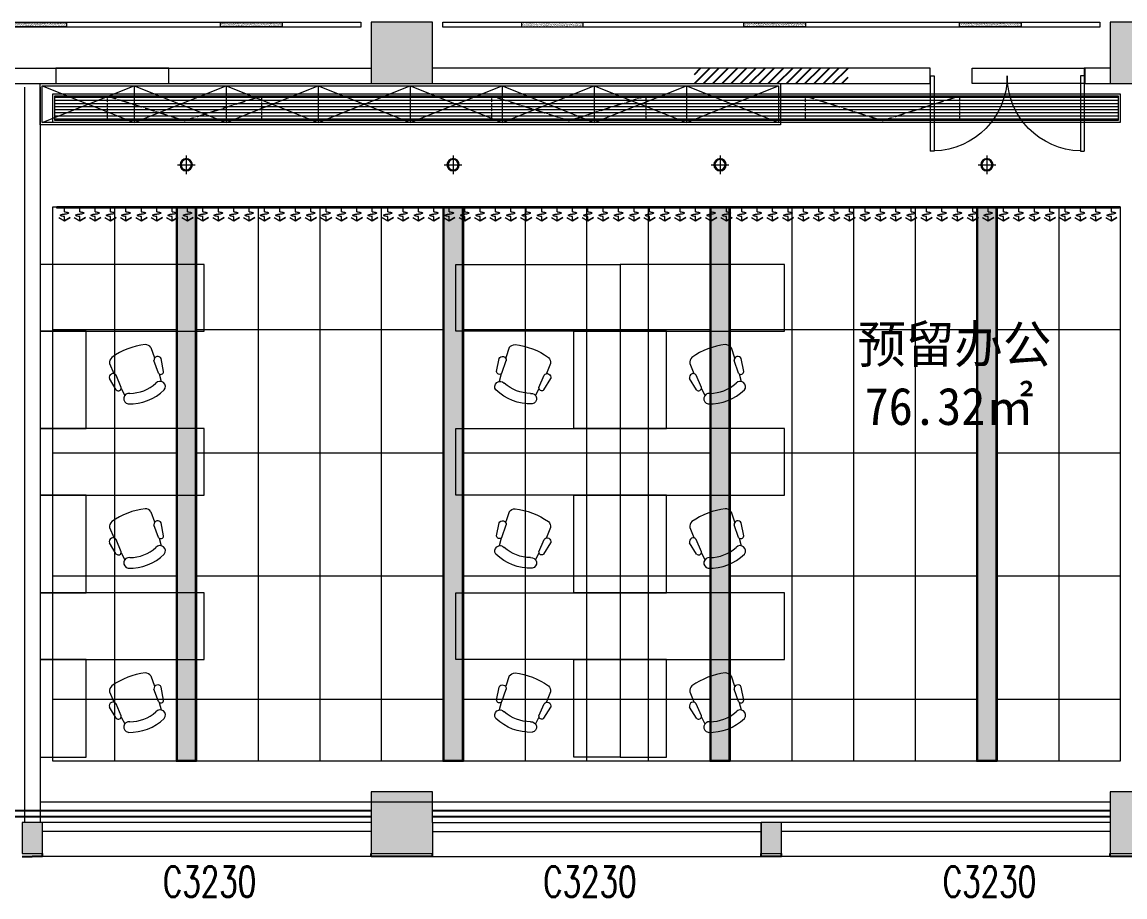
# Model space of a CAD drawing. Header units: millimetres. Extents: x 33621 to 401573, y -91663 to 133135.
# Drawn here: x 56597 to 67342, y -59634 to -51111 of the extents above; entities that cross this region are included whole.
import ezdxf

# ---------------------------------------------------------------- set-up
doc = ezdxf.new("R2010")
doc.units = ezdxf.units.MM
doc.header["$LTSCALE"] = 10
doc.linetypes.add('DASH', pattern=[0.35, 0.25, -0.1])
doc.linetypes.add('DOTE', pattern=[2.42, 2, -0.2, 0.02, -0.2])
doc.layers.get('0').update_dxf_attribs({"color": 253})
for name, color, linetype in [('3', 253, 'Continuous'), ('HATCH【填充】', 253, 'Continuous'), ('SURFACE', 253, 'Continuous'), ('WINDOW_TEXT', 253, 'Continuous')]:
    doc.layers.add(name, color=color, linetype=linetype)
for name, color, linetype, lineweight in [('COLUMN', 253, 'Continuous', 0), ('FF-FURN【成品家具】', 253, 'Continuous', 0), ('FF-FURN【成品家私】', 253, 'Continuous', 0), ('FF-Text【平面文字】', 253, 'Continuous', 0), ('PUB_HATCH', 253, 'Continuous', 0), ('RC-FCU【空调设备】', 253, 'Continuous', 0), ('RC-LIGHT【天花灯具】', 253, 'Continuous', 0), ('RC-Modelling【天花造型】', 253, 'Continuous', 0), ('RC-STR【天花细线】', 253, 'Continuous', 0), ('WALL', 253, 'Continuous', 0), ('Wall【墙体】', 253, 'Continuous', 0), ('WINDOW', 253, 'Continuous', 0)]:
    doc.layers.add(name, color=color, linetype=linetype, lineweight=lineweight)
doc.styles.add('_TCH_WINDOW', font='SIMPLEX', dxfattribs={"bigfont": 'GBCBIG'})
doc.styles.add('文字', font='')
doc.styles.get('文字').set_extended_font_data('SimSun')

# ---------------------------------------------------------------- blocks, each defined once
blk = doc.blocks.new('$WINLIB2D$00000004')
for p, q in [((-0.5, 0.5), (0.5, 0.5)), ((-0.5, 0.5), (-0.5, -0.5)), ((0.5, -0.5), (0.5, 0.5)), ((-0.5, 0.2406), (0.5, 0.2406)), ((-0.5, -0.5), (0.5, -0.5))]:
    blk.add_line(p, q)
blk = doc.blocks.new('$DorLib2D$00000002')
for p, q in [((-0.5, 0), (-0.5, 0.4875)), ((-0.475, 0.4875), (-0.5, 0.4875)), ((-0.475, 0), (-0.475, 0.4875)), ((0.475, 0), (0.475, 0.4875)), ((0.475, 0.4875), (0.5, 0.4875)), ((0.5, 0), (0.5, 0.4875)), ((-0.5, 0), (-0.475, 0)), ((0.5, 0), (0.475, 0))]:
    blk.add_line(p, q)
at = {"lineweight": 13}
for centre, start, end in [((-0.4875, 0), 0, 88.53072), ((0.4875, 0), 91.46928, 180)]:
    blk.add_arc(centre, 0.4875, start, end, dxfattribs=at)
blk = doc.blocks.new('AB18C')
for p, q in [((-0.616, 0.457), (-0.382, 0.5)), ((-0.128, 0.399), (-0.323, 0.394)), ((-0.627, 0.366), (-0.767, 0.352)), ((-0.608, 0.359), (-0.369, 0.366)), ((-0.627, -0.366), (-0.767, -0.352)), ((-0.608, -0.359), (-0.369, -0.366)), ((-0.128, -0.399), (-0.323, -0.394)), ((-0.616, -0.457), (-0.382, -0.5))]:
    blk.add_line(p, q)
for centre, radius, start, end in [((-0.597, 0.41), 0.0516, 112.2235, 257.7173), ((-0.386, 0.432), 0.0681, 284.0068, 86.4868), ((-0.161, 0.273), 0.13, 22.4327, 75.4917), ((-0.094, 0), 0.906, 157.2611, 202.7389), ((-0.847, 0.3), 0.0961, 330.3175, 148.735), ((-0.08, 0), 0.729, 159.7134, 200.2866), ((-1.312, 0), 1.312, 345.758, 14.242), ((-0.847, -0.3), 0.0961, 211.265, 29.6825), ((-0.597, -0.41), 0.0516, 102.2827, 247.7765), ((-0.386, -0.432), 0.0681, 273.5132, 75.9932), ((-0.161, -0.273), 0.13, 284.5083, 337.5673)]:
    blk.add_arc(centre, radius, start, end)
blk = doc.blocks.new('ZL_05274303')
at = {"ltscale": 1000}
for points in [[(-900, 0), (700, 0), (700, -650), (-900, -650)], [(250, -1600), (250, -650), (700, -650), (700, -1600)]]:
    blk.add_lwpolyline(points, close=True, dxfattribs=at)
at = {"layer": 'FF-FURN【成品家私】', "xscale": -540, "yscale": 540, "zscale": 540, "rotation": 248.9333185298564}
blk.add_blockref('AB18C', (-154, -823), dxfattribs=at)
blk = doc.blocks.new('柜子_0325202932')
at = {"layer": 'FF-FURN【成品家具】', "color": 251}
for p, q in [((20, -20), (917, -380)), ((20, -380), (917, -20)), ((917, -20), (917, -380)), ((917, -20), (1813, -380)), ((917, -380), (1813, -20)), ((1813, -20), (1813, -380)), ((1813, -20), (2710, -380)), ((1813, -380), (2710, -20)), ((2710, -20), (2710, -380)), ((2710, -20), (3607, -380)), ((2710, -380), (3607, -20)), ((3607, -20), (3607, -380)), ((3607, -20), (4504, -380)), ((3607, -380), (4504, -20)), ((4504, -20), (4504, -380)), ((4504, -20), (5400, -380)), ((4504, -380), (5400, -20)), ((5400, -20), (5400, -380)), ((5400, -20), (6297, -380)), ((5400, -380), (6297, -20)), ((6297, -20), (6297, -380)), ((6297, -20), (7194, -380)), ((6297, -380), (7194, -20))]:
    blk.add_line(p, q, dxfattribs=at)
at = {"layer": 'FF-FURN【成品家具】'}
blk.add_lwpolyline([(0, 0), (7214, 0), (7214, -400), (0, -400)], close=True, dxfattribs=at)
at = {"layer": 'FF-FURN【成品家具】', "color": 251}
blk.add_lwpolyline([(20, -20), (7194, -20), (7194, -380), (20, -380)], close=True, dxfattribs=at)
blk = doc.blocks.new('*U279')
for p, q in [((0, -12), (0, 0)), ((0, 0), (10350, 0)), ((10350, 0), (10350, -12)), ((10350, -12), (0, -12)), ((20, -105), (75, -136)), ((75, -49), (75, -12)), ((75, -136), (75, -93)), ((130, -105), (75, -136)), ((75, -136), (130, -105)), ((170, -105), (225, -136)), ((225, -49), (225, -12)), ((225, -136), (225, -93)), ((280, -105), (225, -136)), ((225, -136), (280, -105)), ((320, -105), (375, -136)), ((375, -49), (375, -12)), ((375, -136), (375, -93)), ((430, -105), (375, -136)), ((375, -136), (430, -105)), ((470, -105), (525, -136)), ((525, -49), (525, -12)), ((525, -136), (525, -93)), ((580, -105), (525, -136)), ((525, -136), (580, -105)), ((620, -105), (675, -136)), ((675, -49), (675, -12)), ((675, -136), (675, -93)), ((730, -105), (675, -136)), ((675, -136), (730, -105)), ((770, -105), (825, -136)), ((825, -49), (825, -12)), ((825, -136), (825, -93)), ((880, -105), (825, -136)), ((825, -136), (880, -105)), ((920, -105), (975, -136)), ((975, -49), (975, -12)), ((975, -136), (975, -93)), ((1030, -105), (975, -136)), ((975, -136), (1030, -105)), ((1070, -105), (1125, -136)), ((1125, -49), (1125, -12)), ((1125, -136), (1125, -93)), ((1180, -105), (1125, -136)), ((1125, -136), (1180, -105)), ((1220, -105), (1275, -136)), ((1275, -49), (1275, -12)), ((1275, -136), (1275, -93)), ((1330, -105), (1275, -136)), ((1275, -136), (1330, -105)), ((1370, -105), (1425, -136)), ((1425, -49), (1425, -12)), ((1425, -136), (1425, -93)), ((1480, -105), (1425, -136)), ((1425, -136), (1480, -105)), ((1520, -105), (1575, -136)), ((1575, -49), (1575, -12)), ((1575, -136), (1575, -93)), ((1630, -105), (1575, -136)), ((1575, -136), (1630, -105)), ((1670, -105), (1725, -136)), ((1725, -49), (1725, -12)), ((1725, -136), (1725, -93)), ((1780, -105), (1725, -136)), ((1725, -136), (1780, -105)), ((1820, -105), (1875, -136)), ((1875, -49), (1875, -12)), ((1875, -136), (1875, -93)), ((1930, -105), (1875, -136)), ((1875, -136), (1930, -105)), ((1970, -105), (2025, -136)), ((2025, -49), (2025, -12)), ((2025, -136), (2025, -93)), ((2080, -105), (2025, -136)), ((2025, -136), (2080, -105)), ((2120, -105), (2175, -136)), ((2175, -49), (2175, -12)), ((2175, -136), (2175, -93)), ((2230, -105), (2175, -136)), ((2175, -136), (2230, -105)), ((2270, -105), (2325, -136)), ((2325, -49), (2325, -12)), ((2325, -136), (2325, -93)), ((2380, -105), (2325, -136)), ((2325, -136), (2380, -105)), ((2420, -105), (2475, -136)), ((2475, -49), (2475, -12)), ((2475, -136), (2475, -93)), ((2530, -105), (2475, -136)), ((2475, -136), (2530, -105)), ((2570, -105), (2625, -136)), ((2625, -49), (2625, -12)), ((2625, -136), (2625, -93)), ((2680, -105), (2625, -136)), ((2625, -136), (2680, -105)), ((2720, -105), (2775, -136)), ((2775, -49), (2775, -12)), ((2775, -136), (2775, -93)), ((2830, -105), (2775, -136)), ((2775, -136), (2830, -105)), ((2870, -105), (2925, -136)), ((2925, -49), (2925, -12)), ((2925, -136), (2925, -93)), ((2980, -105), (2925, -136)), ((2925, -136), (2980, -105)), ((3020, -105), (3075, -136)), ((3075, -49), (3075, -12)), ((3075, -136), (3075, -93)), ((3130, -105), (3075, -136)), ((3075, -136), (3130, -105)), ((3170, -105), (3225, -136)), ((3225, -49), (3225, -12)), ((3225, -136), (3225, -93)), ((3280, -105), (3225, -136)), ((3225, -136), (3280, -105)), ((3320, -105), (3375, -136)), ((3375, -49), (3375, -12)), ((3375, -136), (3375, -93)), ((3430, -105), (3375, -136)), ((3375, -136), (3430, -105)), ((3470, -105), (3525, -136)), ((3525, -49), (3525, -12)), ((3525, -136), (3525, -93)), ((3580, -105), (3525, -136)), ((3525, -136), (3580, -105)), ((3620, -105), (3675, -136)), ((3675, -49), (3675, -12)), ((3675, -136), (3675, -93)), ((3730, -105), (3675, -136)), ((3675, -136), (3730, -105)), ((3770, -105), (3825, -136)), ((3825, -49), (3825, -12)), ((3825, -136), (3825, -93)), ((3880, -105), (3825, -136)), ((3825, -136), (3880, -105)), ((3920, -105), (3975, -136)), ((3975, -49), (3975, -12)), ((3975, -136), (3975, -93)), ((4030, -105), (3975, -136)), ((3975, -136), (4030, -105)), ((4070, -105), (4125, -136)), ((4125, -49), (4125, -12)), ((4125, -136), (4125, -93)), ((4180, -105), (4125, -136)), ((4125, -136), (4180, -105)), ((4220, -105), (4275, -136)), ((4275, -49), (4275, -12)), ((4275, -136), (4275, -93)), ((4330, -105), (4275, -136)), ((4275, -136), (4330, -105)), ((4370, -105), (4425, -136)), ((4425, -49), (4425, -12)), ((4425, -136), (4425, -93)), ((4480, -105), (4425, -136)), ((4425, -136), (4480, -105)), ((4520, -105), (4575, -136)), ((4575, -49), (4575, -12)), ((4575, -136), (4575, -93)), ((4630, -105), (4575, -136)), ((4575, -136), (4630, -105)), ((4670, -105), (4725, -136)), ((4725, -49), (4725, -12)), ((4725, -136), (4725, -93)), ((4780, -105), (4725, -136)), ((4725, -136), (4780, -105)), ((4820, -105), (4875, -136)), ((4875, -49), (4875, -12)), ((4875, -136), (4875, -93)), ((4930, -105), (4875, -136)), ((4875, -136), (4930, -105)), ((4970, -105), (5025, -136)), ((5025, -49), (5025, -12)), ((5025, -136), (5025, -93)), ((5080, -105), (5025, -136)), ((5025, -136), (5080, -105)), ((5120, -105), (5175, -136)), ((5175, -49), (5175, -12)), ((5175, -136), (5175, -93)), ((5230, -105), (5175, -136)), ((5175, -136), (5230, -105)), ((5270, -105), (5325, -136)), ((5325, -49), (5325, -12)), ((5325, -136), (5325, -93)), ((5380, -105), (5325, -136)), ((5325, -136), (5380, -105)), ((5420, -105), (5475, -136)), ((5475, -49), (5475, -12)), ((5475, -136), (5475, -93)), ((5530, -105), (5475, -136)), ((5475, -136), (5530, -105)), ((5570, -105), (5625, -136)), ((5625, -49), (5625, -12)), ((5625, -136), (5625, -93)), ((5680, -105), (5625, -136)), ((5625, -136), (5680, -105)), ((5720, -105), (5775, -136)), ((5775, -49), (5775, -12)), ((5775, -136), (5775, -93)), ((5830, -105), (5775, -136)), ((5775, -136), (5830, -105)), ((5870, -105), (5925, -136)), ((5925, -49), (5925, -12)), ((5925, -136), (5925, -93)), ((5980, -105), (5925, -136)), ((5925, -136), (5980, -105)), ((6020, -105), (6075, -136)), ((6075, -49), (6075, -12)), ((6075, -136), (6075, -93)), ((6130, -105), (6075, -136)), ((6075, -136), (6130, -105)), ((6170, -105), (6225, -136)), ((6225, -49), (6225, -12)), ((6225, -136), (6225, -93)), ((6280, -105), (6225, -136)), ((6225, -136), (6280, -105)), ((6320, -105), (6375, -136)), ((6375, -49), (6375, -12)), ((6375, -136), (6375, -93)), ((6430, -105), (6375, -136)), ((6375, -136), (6430, -105)), ((6470, -105), (6525, -136)), ((6525, -49), (6525, -12)), ((6525, -136), (6525, -93)), ((6580, -105), (6525, -136)), ((6525, -136), (6580, -105)), ((6620, -105), (6675, -136)), ((6675, -49), (6675, -12)), ((6675, -136), (6675, -93)), ((6730, -105), (6675, -136)), ((6675, -136), (6730, -105)), ((6770, -105), (6825, -136)), ((6825, -49), (6825, -12)), ((6825, -136), (6825, -93)), ((6880, -105), (6825, -136)), ((6825, -136), (6880, -105)), ((6920, -105), (6975, -136)), ((6975, -49), (6975, -12)), ((6975, -136), (6975, -93)), ((7030, -105), (6975, -136)), ((6975, -136), (7030, -105)), ((7070, -105), (7125, -136)), ((7125, -49), (7125, -12)), ((7125, -136), (7125, -93)), ((7180, -105), (7125, -136)), ((7125, -136), (7180, -105)), ((7220, -105), (7275, -136)), ((7275, -49), (7275, -12)), ((7275, -136), (7275, -93)), ((7330, -105), (7275, -136)), ((7275, -136), (7330, -105)), ((7370, -105), (7425, -136)), ((7425, -49), (7425, -12)), ((7425, -136), (7425, -93)), ((7480, -105), (7425, -136)), ((7425, -136), (7480, -105)), ((7520, -105), (7575, -136)), ((7575, -49), (7575, -12)), ((7575, -136), (7575, -93)), ((7630, -105), (7575, -136)), ((7575, -136), (7630, -105)), ((7670, -105), (7725, -136)), ((7725, -49), (7725, -12)), ((7725, -136), (7725, -93)), ((7780, -105), (7725, -136)), ((7725, -136), (7780, -105)), ((7820, -105), (7875, -136)), ((7875, -49), (7875, -12)), ((7875, -136), (7875, -93)), ((7930, -105), (7875, -136)), ((7875, -136), (7930, -105)), ((7970, -105), (8025, -136)), ((8025, -49), (8025, -12)), ((8025, -136), (8025, -93)), ((8080, -105), (8025, -136)), ((8025, -136), (8080, -105)), ((8120, -105), (8175, -136)), ((8175, -49), (8175, -12)), ((8175, -136), (8175, -93)), ((8230, -105), (8175, -136)), ((8175, -136), (8230, -105)), ((8270, -105), (8325, -136)), ((8325, -49), (8325, -12)), ((8325, -136), (8325, -93)), ((8380, -105), (8325, -136)), ((8325, -136), (8380, -105)), ((8420, -105), (8475, -136)), ((8475, -49), (8475, -12)), ((8475, -136), (8475, -93)), ((8530, -105), (8475, -136)), ((8475, -136), (8530, -105)), ((8570, -105), (8625, -136)), ((8625, -49), (8625, -12)), ((8625, -136), (8625, -93)), ((8680, -105), (8625, -136)), ((8625, -136), (8680, -105)), ((8720, -105), (8775, -136)), ((8775, -49), (8775, -12)), ((8775, -136), (8775, -93)), ((8830, -105), (8775, -136)), ((8775, -136), (8830, -105)), ((8870, -105), (8925, -136)), ((8925, -49), (8925, -12)), ((8925, -136), (8925, -93)), ((8980, -105), (8925, -136)), ((8925, -136), (8980, -105)), ((9020, -105), (9075, -136)), ((9075, -49), (9075, -12)), ((9075, -136), (9075, -93)), ((9130, -105), (9075, -136)), ((9075, -136), (9130, -105)), ((9170, -105), (9225, -136)), ((9225, -49), (9225, -12)), ((9225, -136), (9225, -93)), ((9280, -105), (9225, -136)), ((9225, -136), (9280, -105)), ((9320, -105), (9375, -136)), ((9375, -49), (9375, -12)), ((9375, -136), (9375, -93)), ((9430, -105), (9375, -136)), ((9375, -136), (9430, -105)), ((9470, -105), (9525, -136)), ((9525, -49), (9525, -12)), ((9525, -136), (9525, -93)), ((9580, -105), (9525, -136)), ((9525, -136), (9580, -105)), ((9620, -105), (9675, -136)), ((9675, -49), (9675, -12)), ((9675, -136), (9675, -93)), ((9730, -105), (9675, -136)), ((9675, -136), (9730, -105)), ((9770, -105), (9825, -136)), ((9825, -49), (9825, -12)), ((9825, -136), (9825, -93)), ((9880, -105), (9825, -136)), ((9825, -136), (9880, -105)), ((9920, -105), (9975, -136)), ((9975, -49), (9975, -12)), ((9975, -136), (9975, -93)), ((10030, -105), (9975, -136)), ((9975, -136), (10030, -105)), ((10070, -105), (10125, -136)), ((10125, -49), (10125, -12)), ((10125, -136), (10125, -93)), ((10180, -105), (10125, -136)), ((10125, -136), (10180, -105)), ((10220, -105), (10275, -136)), ((10220, -105), (10275, -136)), ((10275, -49), (10275, -12)), ((10275, -49), (10275, -12)), ((10275, -136), (10275, -93)), ((10275, -136), (10275, -93)), ((10330, -105), (10275, -136)), ((10275, -136), (10330, -105)), ((10330, -105), (10275, -136)), ((10275, -136), (10330, -105))]:
    blk.add_line(p, q)
at = {"extrusion": (0, 0, -1)}
for centre, major_axis, start_param, end_param in [((40, -82), (3.69, -3.69), 1.137309, 3.57508), ((73, -171), (-70.4, -70.4), 2.004284, 2.381239), ((73, 6), (70.4, -70.4), 0.760354, 1.137309), ((77, -149), (-70.4, -70.4), 2.33115, 2.708105), ((77, 28), (70.4, -70.4), 0.433488, 0.810442), ((110, -60), (3.69, -3.69), 4.278901, 6.716673), ((190, -82), (3.69, -3.69), 1.137309, 3.57508), ((223, -171), (-70.4, -70.4), 2.004284, 2.381239), ((223, 6), (70.4, -70.4), 0.760354, 1.137309), ((227, -149), (-70.4, -70.4), 2.33115, 2.708105), ((227, 28), (70.4, -70.4), 0.433488, 0.810442), ((260, -60), (3.69, -3.69), 4.278901, 6.716673), ((340, -82), (3.69, -3.69), 1.137309, 3.57508), ((373, -171), (-70.4, -70.4), 2.004284, 2.381239), ((373, 6), (70.4, -70.4), 0.760354, 1.137309), ((377, -149), (-70.4, -70.4), 2.33115, 2.708105), ((377, 28), (70.4, -70.4), 0.433488, 0.810442), ((410, -60), (3.69, -3.69), 4.278901, 6.716673), ((490, -82), (3.69, -3.69), 1.137309, 3.57508), ((523, -171), (-70.4, -70.4), 2.004284, 2.381239), ((523, 6), (70.4, -70.4), 0.760354, 1.137309), ((527, -149), (-70.4, -70.4), 2.33115, 2.708105), ((527, 28), (70.4, -70.4), 0.433488, 0.810442), ((560, -60), (3.69, -3.69), 4.278901, 6.716673), ((640, -82), (3.69, -3.69), 1.137309, 3.57508), ((673, -171), (-70.4, -70.4), 2.004284, 2.381239), ((673, 6), (70.4, -70.4), 0.760354, 1.137309), ((677, -149), (-70.4, -70.4), 2.33115, 2.708105), ((677, 28), (70.4, -70.4), 0.433488, 0.810442), ((710, -60), (3.69, -3.69), 4.278901, 6.716673), ((790, -82), (3.69, -3.69), 1.137309, 3.57508), ((823, -171), (-70.4, -70.4), 2.004284, 2.381239), ((823, 6), (70.4, -70.4), 0.760354, 1.137309), ((827, -149), (-70.4, -70.4), 2.33115, 2.708105), ((827, 28), (70.4, -70.4), 0.433488, 0.810442), ((860, -60), (3.69, -3.69), 4.278901, 6.716673), ((940, -82), (3.69, -3.69), 1.137309, 3.57508), ((973, -171), (-70.4, -70.4), 2.004284, 2.381239), ((973, 6), (70.4, -70.4), 0.760354, 1.137309), ((977, -149), (-70.4, -70.4), 2.33115, 2.708105), ((977, 28), (70.4, -70.4), 0.433488, 0.810442), ((1010, -60), (3.69, -3.69), 4.278901, 6.716673), ((1090, -82), (3.69, -3.69), 1.137309, 3.57508), ((1123, -171), (-70.4, -70.4), 2.004284, 2.381239), ((1123, 6), (70.4, -70.4), 0.760354, 1.137309), ((1127, -149), (-70.4, -70.4), 2.33115, 2.708105), ((1127, 28), (70.4, -70.4), 0.433488, 0.810442), ((1160, -60), (3.69, -3.69), 4.278901, 6.716673), ((1240, -82), (3.69, -3.69), 1.137309, 3.57508), ((1273, -171), (-70.4, -70.4), 2.004284, 2.381239), ((1273, 6), (70.4, -70.4), 0.760354, 1.137309), ((1277, -149), (-70.4, -70.4), 2.33115, 2.708105), ((1277, 28), (70.4, -70.4), 0.433488, 0.810442), ((1310, -60), (3.69, -3.69), 4.278901, 6.716673), ((1390, -82), (3.69, -3.69), 1.137309, 3.57508), ((1423, -171), (-70.4, -70.4), 2.004284, 2.381239), ((1423, 6), (70.4, -70.4), 0.760354, 1.137309), ((1427, -149), (-70.4, -70.4), 2.33115, 2.708105), ((1427, 28), (70.4, -70.4), 0.433488, 0.810442), ((1460, -60), (3.69, -3.69), 4.278901, 6.716673), ((1540, -82), (3.69, -3.69), 1.137309, 3.57508), ((1573, -171), (-70.4, -70.4), 2.004284, 2.381239), ((1573, 6), (70.4, -70.4), 0.760354, 1.137309), ((1577, -149), (-70.4, -70.4), 2.33115, 2.708105), ((1577, 28), (70.4, -70.4), 0.433488, 0.810442), ((1610, -60), (3.69, -3.69), 4.278901, 6.716673), ((1690, -82), (3.69, -3.69), 1.137309, 3.57508), ((1723, -171), (-70.4, -70.4), 2.004284, 2.381239), ((1723, 6), (70.4, -70.4), 0.760354, 1.137309), ((1727, -149), (-70.4, -70.4), 2.33115, 2.708105), ((1727, 28), (70.4, -70.4), 0.433488, 0.810442), ((1760, -60), (3.69, -3.69), 4.278901, 6.716673), ((1840, -82), (3.69, -3.69), 1.137309, 3.57508), ((1873, -171), (-70.4, -70.4), 2.004284, 2.381239), ((1873, 6), (70.4, -70.4), 0.760354, 1.137309), ((1877, -149), (-70.4, -70.4), 2.33115, 2.708105), ((1877, 28), (70.4, -70.4), 0.433488, 0.810442), ((1910, -60), (3.69, -3.69), 4.278901, 6.716673), ((1990, -82), (3.69, -3.69), 1.137309, 3.57508), ((2023, -171), (-70.4, -70.4), 2.004284, 2.381239), ((2023, 6), (70.4, -70.4), 0.760354, 1.137309), ((2027, -149), (-70.4, -70.4), 2.33115, 2.708105), ((2027, 28), (70.4, -70.4), 0.433488, 0.810442), ((2060, -60), (3.69, -3.69), 4.278901, 6.716673), ((2140, -82), (3.69, -3.69), 1.137309, 3.57508), ((2173, -171), (-70.4, -70.4), 2.004284, 2.381239), ((2173, 6), (70.4, -70.4), 0.760354, 1.137309), ((2177, -149), (-70.4, -70.4), 2.33115, 2.708105), ((2177, 28), (70.4, -70.4), 0.433488, 0.810442), ((2210, -60), (3.69, -3.69), 4.278901, 6.716673), ((2290, -82), (3.69, -3.69), 1.137309, 3.57508), ((2323, -171), (-70.4, -70.4), 2.004284, 2.381239), ((2323, 6), (70.4, -70.4), 0.760354, 1.137309), ((2327, -149), (-70.4, -70.4), 2.33115, 2.708105), ((2327, 28), (70.4, -70.4), 0.433488, 0.810442), ((2360, -60), (3.69, -3.69), 4.278901, 6.716673), ((2440, -82), (3.69, -3.69), 1.137309, 3.57508), ((2473, -171), (-70.4, -70.4), 2.004284, 2.381239), ((2473, 6), (70.4, -70.4), 0.760354, 1.137309), ((2477, -149), (-70.4, -70.4), 2.33115, 2.708105), ((2477, 28), (70.4, -70.4), 0.433488, 0.810442), ((2510, -60), (3.69, -3.69), 4.278901, 6.716673), ((2590, -82), (3.69, -3.69), 1.137309, 3.57508), ((2623, -171), (-70.4, -70.4), 2.004284, 2.381239), ((2623, 6), (70.4, -70.4), 0.760354, 1.137309), ((2627, -149), (-70.4, -70.4), 2.33115, 2.708105), ((2627, 28), (70.4, -70.4), 0.433488, 0.810442), ((2660, -60), (3.69, -3.69), 4.278901, 6.716673), ((2740, -82), (3.69, -3.69), 1.137309, 3.57508), ((2773, -171), (-70.4, -70.4), 2.004284, 2.381239), ((2773, 6), (70.4, -70.4), 0.760354, 1.137309), ((2777, -149), (-70.4, -70.4), 2.33115, 2.708105), ((2777, 28), (70.4, -70.4), 0.433488, 0.810442), ((2810, -60), (3.69, -3.69), 4.278901, 6.716673), ((2890, -82), (3.69, -3.69), 1.137309, 3.57508), ((2923, -171), (-70.4, -70.4), 2.004284, 2.381239), ((2923, 6), (70.4, -70.4), 0.760354, 1.137309), ((2927, -149), (-70.4, -70.4), 2.33115, 2.708105), ((2927, 28), (70.4, -70.4), 0.433488, 0.810442), ((2960, -60), (3.69, -3.69), 4.278901, 6.716673), ((3040, -82), (3.69, -3.69), 1.137309, 3.57508), ((3073, -171), (-70.4, -70.4), 2.004284, 2.381239), ((3073, 6), (70.4, -70.4), 0.760354, 1.137309), ((3077, -149), (-70.4, -70.4), 2.33115, 2.708105), ((3077, 28), (70.4, -70.4), 0.433488, 0.810442), ((3110, -60), (3.69, -3.69), 4.278901, 6.716673), ((3190, -82), (3.69, -3.69), 1.137309, 3.57508), ((3223, -171), (-70.4, -70.4), 2.004284, 2.381239), ((3223, 6), (70.4, -70.4), 0.760354, 1.137309), ((3227, -149), (-70.4, -70.4), 2.33115, 2.708105), ((3227, 28), (70.4, -70.4), 0.433488, 0.810442), ((3260, -60), (3.69, -3.69), 4.278901, 6.716673), ((3340, -82), (3.69, -3.69), 1.137309, 3.57508), ((3373, -171), (-70.4, -70.4), 2.004284, 2.381239), ((3373, 6), (70.4, -70.4), 0.760354, 1.137309), ((3377, -149), (-70.4, -70.4), 2.33115, 2.708105), ((3377, 28), (70.4, -70.4), 0.433488, 0.810442), ((3410, -60), (3.69, -3.69), 4.278901, 6.716673), ((3490, -82), (3.69, -3.69), 1.137309, 3.57508), ((3523, -171), (-70.4, -70.4), 2.004284, 2.381239), ((3523, 6), (70.4, -70.4), 0.760354, 1.137309), ((3527, -149), (-70.4, -70.4), 2.33115, 2.708105), ((3527, 28), (70.4, -70.4), 0.433488, 0.810442), ((3560, -60), (3.69, -3.69), 4.278901, 6.716673), ((3640, -82), (3.69, -3.69), 1.137309, 3.57508), ((3673, -171), (-70.4, -70.4), 2.004284, 2.381239), ((3673, 6), (70.4, -70.4), 0.760354, 1.137309), ((3677, -149), (-70.4, -70.4), 2.33115, 2.708105), ((3677, 28), (70.4, -70.4), 0.433488, 0.810442), ((3710, -60), (3.69, -3.69), 4.278901, 6.716673), ((3790, -82), (3.69, -3.69), 1.137309, 3.57508), ((3823, -171), (-70.4, -70.4), 2.004284, 2.381239), ((3823, 6), (70.4, -70.4), 0.760354, 1.137309), ((3827, -149), (-70.4, -70.4), 2.33115, 2.708105), ((3827, 28), (70.4, -70.4), 0.433488, 0.810442), ((3860, -60), (3.69, -3.69), 4.278901, 6.716673), ((3940, -82), (3.69, -3.69), 1.137309, 3.57508), ((3973, -171), (-70.4, -70.4), 2.004284, 2.381239), ((3973, 6), (70.4, -70.4), 0.760354, 1.137309), ((3977, -149), (-70.4, -70.4), 2.33115, 2.708105), ((3977, 28), (70.4, -70.4), 0.433488, 0.810442), ((4010, -60), (3.69, -3.69), 4.278901, 6.716673), ((4090, -82), (3.69, -3.69), 1.137309, 3.57508), ((4123, -171), (-70.4, -70.4), 2.004284, 2.381239), ((4123, 6), (70.4, -70.4), 0.760354, 1.137309), ((4127, -149), (-70.4, -70.4), 2.33115, 2.708105), ((4127, 28), (70.4, -70.4), 0.433488, 0.810442), ((4160, -60), (3.69, -3.69), 4.278901, 6.716673), ((4240, -82), (3.69, -3.69), 1.137309, 3.57508), ((4273, -171), (-70.4, -70.4), 2.004284, 2.381239), ((4273, 6), (70.4, -70.4), 0.760354, 1.137309), ((4277, -149), (-70.4, -70.4), 2.33115, 2.708105), ((4277, 28), (70.4, -70.4), 0.433488, 0.810442), ((4310, -60), (3.69, -3.69), 4.278901, 6.716673), ((4390, -82), (3.69, -3.69), 1.137309, 3.57508), ((4423, -171), (-70.4, -70.4), 2.004284, 2.381239), ((4423, 6), (70.4, -70.4), 0.760354, 1.137309), ((4427, -149), (-70.4, -70.4), 2.33115, 2.708105), ((4427, 28), (70.4, -70.4), 0.433488, 0.810442), ((4460, -60), (3.69, -3.69), 4.278901, 6.716673), ((4540, -82), (3.69, -3.69), 1.137309, 3.57508), ((4573, -171), (-70.4, -70.4), 2.004284, 2.381239), ((4573, 6), (70.4, -70.4), 0.760354, 1.137309), ((4577, -149), (-70.4, -70.4), 2.33115, 2.708105), ((4577, 28), (70.4, -70.4), 0.433488, 0.810442), ((4610, -60), (3.69, -3.69), 4.278901, 6.716673), ((4690, -82), (3.69, -3.69), 1.137309, 3.57508), ((4723, -171), (-70.4, -70.4), 2.004284, 2.381239), ((4723, 6), (70.4, -70.4), 0.760354, 1.137309), ((4727, -149), (-70.4, -70.4), 2.33115, 2.708105), ((4727, 28), (70.4, -70.4), 0.433488, 0.810442), ((4760, -60), (3.69, -3.69), 4.278901, 6.716673), ((4840, -82), (3.69, -3.69), 1.137309, 3.57508), ((4873, -171), (-70.4, -70.4), 2.004284, 2.381239), ((4873, 6), (70.4, -70.4), 0.760354, 1.137309), ((4877, -149), (-70.4, -70.4), 2.33115, 2.708105), ((4877, 28), (70.4, -70.4), 0.433488, 0.810442), ((4910, -60), (3.69, -3.69), 4.278901, 6.716673), ((4990, -82), (3.69, -3.69), 1.137309, 3.57508), ((5023, -171), (-70.4, -70.4), 2.004284, 2.381239), ((5023, 6), (70.4, -70.4), 0.760354, 1.137309), ((5027, -149), (-70.4, -70.4), 2.33115, 2.708105), ((5027, 28), (70.4, -70.4), 0.433488, 0.810442), ((5060, -60), (3.69, -3.69), 4.278901, 6.716673), ((5140, -82), (3.69, -3.69), 1.137309, 3.57508), ((5173, -171), (-70.4, -70.4), 2.004284, 2.381239), ((5173, 6), (70.4, -70.4), 0.760354, 1.137309), ((5177, -149), (-70.4, -70.4), 2.33115, 2.708105), ((5177, 28), (70.4, -70.4), 0.433488, 0.810442), ((5210, -60), (3.69, -3.69), 4.278901, 6.716673), ((5290, -82), (3.69, -3.69), 1.137309, 3.57508), ((5323, -171), (-70.4, -70.4), 2.004284, 2.381239), ((5323, 6), (70.4, -70.4), 0.760354, 1.137309), ((5327, -149), (-70.4, -70.4), 2.33115, 2.708105), ((5327, 28), (70.4, -70.4), 0.433488, 0.810442), ((5360, -60), (3.69, -3.69), 4.278901, 6.716673), ((5440, -82), (3.69, -3.69), 1.137309, 3.57508), ((5473, -171), (-70.4, -70.4), 2.004284, 2.381239), ((5473, 6), (70.4, -70.4), 0.760354, 1.137309), ((5477, -149), (-70.4, -70.4), 2.33115, 2.708105), ((5477, 28), (70.4, -70.4), 0.433488, 0.810442), ((5510, -60), (3.69, -3.69), 4.278901, 6.716673), ((5590, -82), (3.69, -3.69), 1.137309, 3.57508), ((5623, -171), (-70.4, -70.4), 2.004284, 2.381239), ((5623, 6), (70.4, -70.4), 0.760354, 1.137309), ((5627, -149), (-70.4, -70.4), 2.33115, 2.708105), ((5627, 28), (70.4, -70.4), 0.433488, 0.810442), ((5660, -60), (3.69, -3.69), 4.278901, 6.716673), ((5740, -82), (3.69, -3.69), 1.137309, 3.57508), ((5773, -171), (-70.4, -70.4), 2.004284, 2.381239), ((5773, 6), (70.4, -70.4), 0.760354, 1.137309), ((5777, -149), (-70.4, -70.4), 2.33115, 2.708105), ((5777, 28), (70.4, -70.4), 0.433488, 0.810442), ((5810, -60), (3.69, -3.69), 4.278901, 6.716673), ((5890, -82), (3.69, -3.69), 1.137309, 3.57508), ((5923, -171), (-70.4, -70.4), 2.004284, 2.381239), ((5923, 6), (70.4, -70.4), 0.760354, 1.137309), ((5927, -149), (-70.4, -70.4), 2.33115, 2.708105), ((5927, 28), (70.4, -70.4), 0.433488, 0.810442), ((5960, -60), (3.69, -3.69), 4.278901, 6.716673), ((6040, -82), (3.69, -3.69), 1.137309, 3.57508), ((6073, -171), (-70.4, -70.4), 2.004284, 2.381239), ((6073, 6), (70.4, -70.4), 0.760354, 1.137309), ((6077, -149), (-70.4, -70.4), 2.33115, 2.708105), ((6077, 28), (70.4, -70.4), 0.433488, 0.810442), ((6110, -60), (3.69, -3.69), 4.278901, 6.716673), ((6190, -82), (3.69, -3.69), 1.137309, 3.57508), ((6223, -171), (-70.4, -70.4), 2.004284, 2.381239), ((6223, 6), (70.4, -70.4), 0.760354, 1.137309), ((6227, -149), (-70.4, -70.4), 2.33115, 2.708105), ((6227, 28), (70.4, -70.4), 0.433488, 0.810442), ((6260, -60), (3.69, -3.69), 4.278901, 6.716673), ((6340, -82), (3.69, -3.69), 1.137309, 3.57508), ((6373, -171), (-70.4, -70.4), 2.004284, 2.381239), ((6373, 6), (70.4, -70.4), 0.760354, 1.137309), ((6377, -149), (-70.4, -70.4), 2.33115, 2.708105), ((6377, 28), (70.4, -70.4), 0.433488, 0.810442), ((6410, -60), (3.69, -3.69), 4.278901, 6.716673), ((6490, -82), (3.69, -3.69), 1.137309, 3.57508), ((6523, -171), (-70.4, -70.4), 2.004284, 2.381239), ((6523, 6), (70.4, -70.4), 0.760354, 1.137309), ((6527, -149), (-70.4, -70.4), 2.33115, 2.708105), ((6527, 28), (70.4, -70.4), 0.433488, 0.810442), ((6560, -60), (3.69, -3.69), 4.278901, 6.716673), ((6640, -82), (3.69, -3.69), 1.137309, 3.57508), ((6673, -171), (-70.4, -70.4), 2.004284, 2.381239), ((6673, 6), (70.4, -70.4), 0.760354, 1.137309), ((6677, -149), (-70.4, -70.4), 2.33115, 2.708105), ((6677, 28), (70.4, -70.4), 0.433488, 0.810442), ((6710, -60), (3.69, -3.69), 4.278901, 6.716673), ((6790, -82), (3.69, -3.69), 1.137309, 3.57508), ((6823, -171), (-70.4, -70.4), 2.004284, 2.381239), ((6823, 6), (70.4, -70.4), 0.760354, 1.137309), ((6827, -149), (-70.4, -70.4), 2.33115, 2.708105), ((6827, 28), (70.4, -70.4), 0.433488, 0.810442), ((6860, -60), (3.69, -3.69), 4.278901, 6.716673), ((6940, -82), (3.69, -3.69), 1.137309, 3.57508), ((6973, -171), (-70.4, -70.4), 2.004284, 2.381239), ((6973, 6), (70.4, -70.4), 0.760354, 1.137309), ((6977, -149), (-70.4, -70.4), 2.33115, 2.708105), ((6977, 28), (70.4, -70.4), 0.433488, 0.810442), ((7010, -60), (3.69, -3.69), 4.278901, 6.716673), ((7090, -82), (3.69, -3.69), 1.137309, 3.57508), ((7123, -171), (-70.4, -70.4), 2.004284, 2.381239), ((7123, 6), (70.4, -70.4), 0.760354, 1.137309), ((7127, -149), (-70.4, -70.4), 2.33115, 2.708105), ((7127, 28), (70.4, -70.4), 0.433488, 0.810442), ((7160, -60), (3.69, -3.69), 4.278901, 6.716673), ((7240, -82), (3.69, -3.69), 1.137309, 3.57508), ((7273, -171), (-70.4, -70.4), 2.004284, 2.381239), ((7273, 6), (70.4, -70.4), 0.760354, 1.137309), ((7277, -149), (-70.4, -70.4), 2.33115, 2.708105), ((7277, 28), (70.4, -70.4), 0.433488, 0.810442), ((7310, -60), (3.69, -3.69), 4.278901, 6.716673), ((7390, -82), (3.69, -3.69), 1.137309, 3.57508), ((7423, -171), (-70.4, -70.4), 2.004284, 2.381239), ((7423, 6), (70.4, -70.4), 0.760354, 1.137309), ((7427, -149), (-70.4, -70.4), 2.33115, 2.708105), ((7427, 28), (70.4, -70.4), 0.433488, 0.810442), ((7460, -60), (3.69, -3.69), 4.278901, 6.716673), ((7540, -82), (3.69, -3.69), 1.137309, 3.57508), ((7573, -171), (-70.4, -70.4), 2.004284, 2.381239), ((7573, 6), (70.4, -70.4), 0.760354, 1.137309), ((7577, -149), (-70.4, -70.4), 2.33115, 2.708105), ((7577, 28), (70.4, -70.4), 0.433488, 0.810442), ((7610, -60), (3.69, -3.69), 4.278901, 6.716673), ((7690, -82), (3.69, -3.69), 1.137309, 3.57508), ((7723, -171), (-70.4, -70.4), 2.004284, 2.381239), ((7723, 6), (70.4, -70.4), 0.760354, 1.137309), ((7727, -149), (-70.4, -70.4), 2.33115, 2.708105), ((7727, 28), (70.4, -70.4), 0.433488, 0.810442), ((7760, -60), (3.69, -3.69), 4.278901, 6.716673), ((7840, -82), (3.69, -3.69), 1.137309, 3.57508), ((7873, -171), (-70.4, -70.4), 2.004284, 2.381239), ((7873, 6), (70.4, -70.4), 0.760354, 1.137309), ((7877, -149), (-70.4, -70.4), 2.33115, 2.708105), ((7877, 28), (70.4, -70.4), 0.433488, 0.810442), ((7910, -60), (3.69, -3.69), 4.278901, 6.716673), ((7990, -82), (3.69, -3.69), 1.137309, 3.57508), ((8023, -171), (-70.4, -70.4), 2.004284, 2.381239), ((8023, 6), (70.4, -70.4), 0.760354, 1.137309), ((8027, -149), (-70.4, -70.4), 2.33115, 2.708105), ((8027, 28), (70.4, -70.4), 0.433488, 0.810442), ((8060, -60), (3.69, -3.69), 4.278901, 6.716673), ((8140, -82), (3.69, -3.69), 1.137309, 3.57508), ((8173, -171), (-70.4, -70.4), 2.004284, 2.381239), ((8173, 6), (70.4, -70.4), 0.760354, 1.137309), ((8177, -149), (-70.4, -70.4), 2.33115, 2.708105), ((8177, 28), (70.4, -70.4), 0.433488, 0.810442), ((8210, -60), (3.69, -3.69), 4.278901, 6.716673), ((8290, -82), (3.69, -3.69), 1.137309, 3.57508), ((8323, -171), (-70.4, -70.4), 2.004284, 2.381239), ((8323, 6), (70.4, -70.4), 0.760354, 1.137309), ((8327, -149), (-70.4, -70.4), 2.33115, 2.708105), ((8327, 28), (70.4, -70.4), 0.433488, 0.810442), ((8360, -60), (3.69, -3.69), 4.278901, 6.716673), ((8440, -82), (3.69, -3.69), 1.137309, 3.57508), ((8473, -171), (-70.4, -70.4), 2.004284, 2.381239), ((8473, 6), (70.4, -70.4), 0.760354, 1.137309), ((8477, -149), (-70.4, -70.4), 2.33115, 2.708105), ((8477, 28), (70.4, -70.4), 0.433488, 0.810442), ((8510, -60), (3.69, -3.69), 4.278901, 6.716673), ((8590, -82), (3.69, -3.69), 1.137309, 3.57508), ((8623, -171), (-70.4, -70.4), 2.004284, 2.381239), ((8623, 6), (70.4, -70.4), 0.760354, 1.137309), ((8627, -149), (-70.4, -70.4), 2.33115, 2.708105), ((8627, 28), (70.4, -70.4), 0.433488, 0.810442), ((8660, -60), (3.69, -3.69), 4.278901, 6.716673), ((8740, -82), (3.69, -3.69), 1.137309, 3.57508), ((8773, -171), (-70.4, -70.4), 2.004284, 2.381239), ((8773, 6), (70.4, -70.4), 0.760354, 1.137309), ((8777, -149), (-70.4, -70.4), 2.33115, 2.708105), ((8777, 28), (70.4, -70.4), 0.433488, 0.810442), ((8810, -60), (3.69, -3.69), 4.278901, 6.716673), ((8890, -82), (3.69, -3.69), 1.137309, 3.57508), ((8923, -171), (-70.4, -70.4), 2.004284, 2.381239), ((8923, 6), (70.4, -70.4), 0.760354, 1.137309), ((8927, -149), (-70.4, -70.4), 2.33115, 2.708105), ((8927, 28), (70.4, -70.4), 0.433488, 0.810442), ((8960, -60), (3.69, -3.69), 4.278901, 6.716673), ((9040, -82), (3.69, -3.69), 1.137309, 3.57508), ((9073, -171), (-70.4, -70.4), 2.004284, 2.381239), ((9073, 6), (70.4, -70.4), 0.760354, 1.137309), ((9077, -149), (-70.4, -70.4), 2.33115, 2.708105), ((9077, 28), (70.4, -70.4), 0.433488, 0.810442), ((9110, -60), (3.69, -3.69), 4.278901, 6.716673), ((9190, -82), (3.69, -3.69), 1.137309, 3.57508), ((9223, -171), (-70.4, -70.4), 2.004284, 2.381239), ((9223, 6), (70.4, -70.4), 0.760354, 1.137309), ((9227, -149), (-70.4, -70.4), 2.33115, 2.708105), ((9227, 28), (70.4, -70.4), 0.433488, 0.810442), ((9260, -60), (3.69, -3.69), 4.278901, 6.716673), ((9340, -82), (3.69, -3.69), 1.137309, 3.57508), ((9373, -171), (-70.4, -70.4), 2.004284, 2.381239), ((9373, 6), (70.4, -70.4), 0.760354, 1.137309), ((9377, -149), (-70.4, -70.4), 2.33115, 2.708105), ((9377, 28), (70.4, -70.4), 0.433488, 0.810442), ((9410, -60), (3.69, -3.69), 4.278901, 6.716673), ((9490, -82), (3.69, -3.69), 1.137309, 3.57508), ((9523, -171), (-70.4, -70.4), 2.004284, 2.381239), ((9523, 6), (70.4, -70.4), 0.760354, 1.137309), ((9527, -149), (-70.4, -70.4), 2.33115, 2.708105), ((9527, 28), (70.4, -70.4), 0.433488, 0.810442), ((9560, -60), (3.69, -3.69), 4.278901, 6.716673), ((9640, -82), (3.69, -3.69), 1.137309, 3.57508), ((9673, -171), (-70.4, -70.4), 2.004284, 2.381239), ((9673, 6), (70.4, -70.4), 0.760354, 1.137309), ((9677, -149), (-70.4, -70.4), 2.33115, 2.708105), ((9677, 28), (70.4, -70.4), 0.433488, 0.810442), ((9710, -60), (3.69, -3.69), 4.278901, 6.716673), ((9790, -82), (3.69, -3.69), 1.137309, 3.57508), ((9823, -171), (-70.4, -70.4), 2.004284, 2.381239), ((9823, 6), (70.4, -70.4), 0.760354, 1.137309), ((9827, -149), (-70.4, -70.4), 2.33115, 2.708105), ((9827, 28), (70.4, -70.4), 0.433488, 0.810442), ((9860, -60), (3.69, -3.69), 4.278901, 6.716673), ((9940, -82), (3.69, -3.69), 1.137309, 3.57508), ((9973, -171), (-70.4, -70.4), 2.004284, 2.381239), ((9973, 6), (70.4, -70.4), 0.760354, 1.137309), ((9977, -149), (-70.4, -70.4), 2.33115, 2.708105), ((9977, 28), (70.4, -70.4), 0.433488, 0.810442), ((10010, -60), (3.69, -3.69), 4.278901, 6.716673), ((10090, -82), (3.69, -3.69), 1.137309, 3.57508), ((10123, -171), (-70.4, -70.4), 2.004284, 2.381239), ((10123, 6), (70.4, -70.4), 0.760354, 1.137309), ((10127, -149), (-70.4, -70.4), 2.33115, 2.708105), ((10127, 28), (70.4, -70.4), 0.433488, 0.810442), ((10160, -60), (3.69, -3.69), 4.278901, 6.716673), ((10240, -82), (3.69, -3.69), 1.137309, 3.57508), ((10240, -82), (3.69, -3.69), 1.137309, 3.57508), ((10273, -171), (-70.4, -70.4), 2.004284, 2.381239), ((10273, -171), (-70.4, -70.4), 2.004284, 2.381239), ((10273, 6), (70.4, -70.4), 0.760354, 1.137309), ((10273, 6), (70.4, -70.4), 0.760354, 1.137309), ((10277, -149), (-70.4, -70.4), 2.33115, 2.708105), ((10277, -149), (-70.4, -70.4), 2.33115, 2.708105), ((10277, 28), (70.4, -70.4), 0.433488, 0.810442), ((10277, 28), (70.4, -70.4), 0.433488, 0.810442), ((10310, -60), (3.69, -3.69), 4.278901, 6.716673), ((10310, -60), (3.69, -3.69), 4.278901, 6.716673)]:
    blk.add_ellipse(centre, major_axis=major_axis, ratio=1, start_param=start_param, end_param=end_param, dxfattribs=at)
blk = doc.blocks.new('圆形筒灯')
at = {"color": 251, "linetype": 'DOTE', "ltscale": 43.504693}
blk.add_line((0, 91), (0, -91), dxfattribs=at)
at = {"color": 251, "linetype": 'DOTE', "ltscale": 41.297046}
blk.add_line((86, 0), (-86, 0), dxfattribs=at)
blk.add_ellipse((0, 0), major_axis=(-42.4, 42.4), ratio=1, start_param=2.355868237233172, end_param=8.639053544412757)
at = {"color": 251}
blk.add_ellipse((0, 0), major_axis=(35.4, 35.4), ratio=1, start_param=5.49871431692557, end_param=11.78189962410516, dxfattribs=at)
blk = doc.blocks.new('ZL_0609233038')
at = {"layer": 'RC-LIGHT【天花灯具】'}
h = blk.add_hatch(dxfattribs=at)
h.set_pattern_fill('DOTS', color=8, scale=10, angle=180)
h.set_pattern_definition([(180, (-2430707.972, 1481556.821), (-7.9375, -15.875), [0, -15.875])])
h.paths.add_polyline_path([(90, -10), (-90, -10), (-90, -5390), (90, -5390)])
blk.add_lwpolyline([(100, 0), (-100, 0), (-100, -5400), (100, -5400)], close=True, dxfattribs=at)
at = {"layer": 'RC-LIGHT【天花灯具】', "color": 8}
blk.add_lwpolyline([(90, -10), (-90, -10), (-90, -5390), (90, -5390)], close=True, dxfattribs=at)
blk = doc.blocks.new('ZL_0814093391')
at = {"layer": 'RC-LIGHT【天花灯具】'}
h = blk.add_hatch(dxfattribs=at)
h.set_pattern_fill('AR-SAND', color=251, scale=0.316764)
h.set_pattern_definition([(37.5, (-300, -35), (-0.50683, 15.50283), [0, -12.2296, 0, -13.67785, 0, -13.07441]), (7.5, (-300, -35), (14.23926, 22.7064), [0, -6.59755, 0, -11.02274, 0, -4.22404]), (327.5, (-309.896, -35), (25.05575, 0.04552), [0, -4.0229, 0, -14.48243, 0, -18.90761]), (317.5, (-309.896, -35), (24.1867, 7.0616), [0, -2.01145, 0, -9.49404, 0, -10.86182])])
h.paths.add_polyline_path([(300, 5), (-300, 5), (-300, -35), (300, -35)])
blk.add_lwpolyline([(-300, 5), (300, 5), (300, -35), (-300, -35)], close=True, dxfattribs=at)

msp = doc.modelspace()

# ---------------------------------------------------------------- hatches: boundary and pattern name
at = {"layer": 'HATCH【填充】'}
h = msp.add_hatch(dxfattribs=at)
h.set_pattern_fill('ANSI31', color=3, scale=20)
h.set_pattern_definition([(45, (63146.51, -51710.557), (-44.9013, 44.9013), [])])
h.paths.add_polyline_path([(64646.5, -51560.6), (63146.5, -51560.6), (63146.5, -51710.6), (63985.1, -51710.6), (64646.5, -51710.6)])
at = {"layer": 'PUB_HATCH'}
for points in [[(59996.5, -51710.6), (60596.5, -51710.6), (60596.5, -51110.6), (59996.5, -51110.6)], [(67196.5, -51710.6), (67796.5, -51710.6), (67796.5, -51110.6), (67196.5, -51110.6)], [(59996.5, -59210.6), (60596.5, -59210.6), (60596.5, -58610.6), (59996.5, -58610.6)], [(67196.5, -59210.6), (67796.5, -59210.6), (67796.5, -58610.6), (67196.5, -58610.6)], [(56696.5, -58910.6), (56596.5, -58910.6), (56596.5, -59210.6), (56696.5, -59210.6)], [(56696.5, -59210.6), (56796.5, -59210.6), (56796.5, -58910.6), (56696.5, -58910.6)], [(63996.5, -58910.6), (63796.5, -58910.6), (63796.5, -59210.6), (63996.5, -59210.6)]]:
    msp.add_hatch(color=256, dxfattribs=at).paths.add_polyline_path(points)
at = {"layer": 'RC-FCU【空调设备】'}
h = msp.add_hatch(dxfattribs=at)
h.set_pattern_fill('_USER', color=8, scale=30, angle=360, pattern_type=0)
h.set_pattern_definition([(360, (-5868742.93, -1249772.92), (7e-15, 30), [])])
h.paths.add_polyline_path([(67276.5, -52070.6), (67276.5, -51830.6), (56916.5, -51830.6), (56916.5, -52070.6)])

# ---------------------------------------------------------------- linework, layer by layer
at = {"layer": '3'}
for points in [[(53396.5, -58790.6), (59996.5, -58790.6)], [(53396.5, -58850.6), (59996.5, -58850.6)], [(60596.5, -58790.6), (67196.5, -58790.6)], [(60596.5, -58850.6), (67196.5, -58850.6)]]:
    msp.add_lwpolyline(points, dxfattribs=at)
at = {"layer": 'COLUMN'}
for p, q in [((60596.5, -51110.6), (59996.5, -51110.6)), ((59996.5, -51110.6), (59996.5, -51710.6)), ((60596.5, -51710.6), (60596.5, -51110.6)), ((67796.5, -51110.6), (67196.5, -51110.6)), ((67196.5, -51110.6), (67196.5, -51710.6)), ((59996.5, -51710.6), (60596.5, -51710.6)), ((67196.5, -51710.6), (67796.5, -51710.6)), ((60596.5, -58610.6), (59996.5, -58610.6)), ((59996.5, -58610.6), (59996.5, -58910.6)), ((60596.5, -58910.6), (60596.5, -58610.6)), ((67796.5, -58610.6), (67196.5, -58610.6)), ((67196.5, -58610.6), (67196.5, -58910.6)), ((59996.5, -59210.6), (60596.5, -59210.6)), ((67196.5, -59210.6), (67796.5, -59210.6))]:
    msp.add_line(p, q, dxfattribs=at)
at = {"layer": 'RC-FCU【空调设备】'}
msp.add_lwpolyline([(56896.5, -52090.6), (56896.5, -51810.6), (67296.5, -51810.6), (67296.5, -52090.6)], close=True, dxfattribs=at)
at = {"layer": 'RC-FCU【空调设备】', "color": 8}
msp.add_lwpolyline([(56916.5, -52070.6), (56916.5, -51830.6), (67276.5, -51830.6), (67276.5, -52070.6)], close=True, dxfattribs=at)
at = {"layer": 'RC-FCU【空调设备】', "color": 8, "linetype": 'DASH'}
for points in [[(57428.5, -52070.6), (57428.5, -51830.6), (58928.5, -51830.6), (58928.5, -52070.6)], [(61174.6, -52070.6), (61174.6, -51830.6), (62674.6, -51830.6), (62674.6, -52070.6)], [(64228.8, -52070.6), (64228.8, -51830.6), (65728.8, -51830.6), (65728.8, -52070.6)]]:
    msp.add_lwpolyline(points, close=True, dxfattribs=at)
for points in [[(57428.5, -51830.6), (58178.5, -52070.6), (58928.5, -51830.6)], [(61174.6, -51830.6), (61924.6, -52070.6), (62674.6, -51830.6)], [(64228.8, -51830.6), (64978.8, -52070.6), (65728.8, -51830.6)]]:
    msp.add_lwpolyline(points, dxfattribs=at)
at = {"layer": 'RC-Modelling【天花造型】'}
for p, q in [((67296.5, -52910.6), (56934, -52910.6)), ((67296.5, -52910.6), (67296.5, -57460.6)), ((67196.5, -58710.6), (56771.5, -58710.6))]:
    msp.add_line(p, q, dxfattribs=at)
for points in [[(56926, -51710.6), (58026, -51710.6), (58026, -51560.6), (56926, -51560.6)], [(66952.2, -51710.6), (65852.2, -51710.6), (65852.2, -51560.6), (66952.2, -51560.6)], [(67296.5, -58310.6), (56896.5, -58310.6), (56896.5, -52910.6), (67296.5, -52910.6)]]:
    msp.add_lwpolyline(points, close=True, dxfattribs=at)
at = {"layer": 'RC-STR【天花细线】'}
for p, q in [((57496.5, -52910.6), (57496.5, -58310.6)), ((58096.5, -52910.6), (58096.5, -58310.6)), ((58296.5, -52910.6), (58296.5, -58310.6)), ((58896.5, -52910.6), (58896.5, -58310.6)), ((59496.5, -52910.6), (59496.5, -58310.6)), ((60096.5, -52910.6), (60096.5, -58310.6)), ((60696.5, -52910.6), (60696.5, -58310.6)), ((60896.5, -52910.6), (60896.5, -58310.6)), ((61496.5, -52910.6), (61496.5, -58310.6)), ((62096.5, -52910.6), (62096.5, -58310.6)), ((62696.5, -52910.6), (62696.5, -58310.6)), ((63296.5, -52910.6), (63296.5, -58310.6)), ((63496.5, -52910.6), (63496.5, -58310.6)), ((64096.5, -52910.6), (64096.5, -58310.6)), ((64696.5, -52910.6), (64696.5, -58310.6)), ((65296.5, -52910.6), (65296.5, -58310.6)), ((65896.5, -52910.6), (65896.5, -58310.6)), ((66096.5, -52910.6), (66096.5, -58310.6)), ((66696.5, -52910.6), (66696.5, -58310.6)), ((58096.5, -54110.6), (56896.5, -54110.6)), ((60696.5, -54110.6), (58296.5, -54110.6)), ((63296.5, -54110.6), (60896.5, -54110.6)), ((65896.5, -54110.6), (63496.5, -54110.6)), ((67296.5, -54110.6), (66096.5, -54110.6)), ((58096.5, -55310.6), (56896.5, -55310.6)), ((60696.5, -55310.6), (58296.5, -55310.6)), ((63296.5, -55310.6), (60896.5, -55310.6)), ((65896.5, -55310.6), (63496.5, -55310.6)), ((67296.5, -55310.6), (66096.5, -55310.6)), ((58096.5, -56510.6), (56896.5, -56510.6)), ((60696.5, -56510.6), (58296.5, -56510.6)), ((63296.5, -56510.6), (60896.5, -56510.6)), ((65896.5, -56510.6), (63496.5, -56510.6)), ((67296.5, -56510.6), (66096.5, -56510.6)), ((60696.5, -57710.6), (56896.5, -57710.6)), ((63296.5, -57710.6), (60896.5, -57710.6)), ((65896.5, -57710.6), (63496.5, -57710.6)), ((67296.5, -57710.6), (66096.5, -57710.6))]:
    msp.add_line(p, q, dxfattribs=at)
for points in [[(53496.5, -51160.6), (53496.5, -51110.6), (59896.5, -51110.6), (59896.5, -51160.6)], [(60696.5, -51160.6), (60696.5, -51110.6), (67096.5, -51110.6), (67096.5, -51160.6)]]:
    msp.add_lwpolyline(points, close=True, dxfattribs=at)
at = {"layer": 'SURFACE'}
for p, q in [((56596.5, -59240.6), (56696.5, -59240.6)), ((56796.5, -59240.6), (56696.5, -59240.6)), ((56796.5, -59240.6), (56796.5, -59210.6)), ((59996.5, -59240.6), (59996.5, -59210.6)), ((60296.5, -59240.6), (59996.5, -59240.6)), ((60596.5, -59240.6), (60296.5, -59240.6)), ((60596.5, -59240.6), (60596.5, -59210.6)), ((63796.5, -59240.6), (63796.5, -59210.6)), ((63996.5, -59240.6), (63796.5, -59240.6)), ((63996.5, -59240.6), (63996.5, -59210.6)), ((67196.5, -59240.6), (67196.5, -59210.6)), ((67496.5, -59240.6), (67196.5, -59240.6))]:
    msp.add_line(p, q, dxfattribs=at)
at = {"layer": 'WALL'}
for p, q in [((56696.5, -58910.6), (56596.5, -58910.6)), ((56596.5, -58910.6), (56596.5, -59210.6)), ((56796.5, -58910.6), (56696.5, -58910.6)), ((56796.5, -59210.6), (56796.5, -58910.6)), ((63996.5, -58910.6), (63796.5, -58910.6)), ((63796.5, -58910.6), (63796.5, -59210.6)), ((63996.5, -59210.6), (63996.5, -58910.6)), ((56596.5, -59210.6), (56696.5, -59210.6)), ((56696.5, -59210.6), (56796.5, -59210.6)), ((63796.5, -59210.6), (63996.5, -59210.6))]:
    msp.add_line(p, q, dxfattribs=at)
at = {"layer": 'Wall【墙体】', "color": 6}
for p, q in [((53396.5, -51560.6), (59996.5, -51560.6)), ((65444.5, -51560.6), (60596.5, -51560.6)), ((65444.5, -51710.6), (65444.5, -51560.6)), ((67196.5, -51560.6), (66944.5, -51560.6)), ((66944.5, -51560.6), (66944.5, -51710.6)), ((53396.5, -51710.6), (59996.5, -51710.6)), ((56621.5, -51744.4), (56621.5, -58910.6)), ((56771.5, -51744.4), (56771.5, -58910.6)), ((60596.5, -51710.6), (65444.5, -51710.6)), ((66944.5, -51710.6), (67196.5, -51710.6))]:
    msp.add_line(p, q, dxfattribs=at)

# ---------------------------------------------------------------- block references
at = {"layer": 'FF-FURN【成品家具】'}
msp.add_blockref('柜子_0325202932', (56771.5, -51710.6), dxfattribs=at)
at = {"layer": 'FF-FURN【成品家私】', "xscale": -1}
for p in [(57471.5, -53471.4), (63123.7, -53471.4), (57471.5, -55071.4), (63123.7, -55071.4), (57471.5, -56671.4), (63123.7, -56671.4)]:
    msp.add_blockref('ZL_05274303', p, dxfattribs=at)
at = {"layer": 'FF-FURN【成品家私】'}
for p in [(61723.7, -53471.4), (61723.7, -55071.4), (61723.7, -56671.4)]:
    msp.add_blockref('ZL_05274303', p, dxfattribs=at)
at = {"layer": 'RC-FCU【空调设备】', "ltscale": 10}
msp.add_blockref('*U279', (56934, -52910.6), dxfattribs=at)
at = {"layer": 'RC-LIGHT【天花灯具】', "rotation": 179.9999999999999}
for p in [(56729.1, -51150.6), (58829.1, -51150.6), (63929.1, -51150.6), (66029.1, -51150.6)]:
    msp.add_blockref('ZL_0814093391', p, dxfattribs=at)
at = {"layer": 'RC-LIGHT【天花灯具】', "xscale": -1, "rotation": 180}
msp.add_blockref('ZL_0814093391', (61764, -51150.6), dxfattribs=at)
at = {"layer": 'RC-LIGHT【天花灯具】', "xscale": -1}
for p in [(58196.5, -52500.6), (60796.5, -52500.6), (63396.5, -52500.6), (65996.5, -52500.6)]:
    msp.add_blockref('圆形筒灯', p, dxfattribs=at)
at = {"layer": 'RC-LIGHT【天花灯具】'}
for p in [(58196.5, -52910.6), (60796.5, -52910.6), (63396.5, -52910.6), (65996.5, -52910.6)]:
    msp.add_blockref('ZL_0609233038', p, dxfattribs=at)
at = {"layer": 'WINDOW', "xscale": 1500, "yscale": -1500, "zscale": 1500}
msp.add_blockref('$DorLib2D$00000002', (66194.5, -51635.6), dxfattribs=at)
at = {"layer": 'WINDOW'}
ref = msp.add_blockref('$WINLIB2D$00000004', (58396.5, -59075.6), dxfattribs=dict(at, xscale=3200, yscale=-330, zscale=3200, rotation=180))
ref.add_attrib('A', 'C3230', (57968.8, -59634.3), dxfattribs={"layer": 'WINDOW_TEXT', "height": 297.5, "style": '_TCH_WINDOW', "width": 0.705882})
ref = msp.add_blockref('$WINLIB2D$00000004', (62196.5, -59075.6), dxfattribs=dict(at, xscale=-3200, yscale=-330, zscale=-3200, rotation=180))
ref.add_attrib('A', 'C3230', (61674.2, -59634.3), dxfattribs={"layer": 'WINDOW_TEXT', "height": 297.5, "style": '_TCH_WINDOW', "width": 0.705882})
ref = msp.add_blockref('$WINLIB2D$00000004', (65596.5, -59075.6), dxfattribs=dict(at, xscale=3200, yscale=-330, zscale=3200, rotation=180))
ref.add_attrib('A', 'C3230', (65567.7, -59634.3), dxfattribs={"layer": 'WINDOW_TEXT', "height": 297.5, "style": '_TCH_WINDOW', "width": 0.705882})

# ---------------------------------------------------------------- texts
at = {"layer": 'FF-Text【平面文字】', "style": '文字', "width": 0.95}
for s, p in [('预留办公', (64734.4, -54431.7)), ('76.32㎡', (64804.2, -55035.8))]:
    msp.add_text(s, height=364.55, dxfattribs=at).set_placement(p)

doc.saveas('drawing.dxf')
